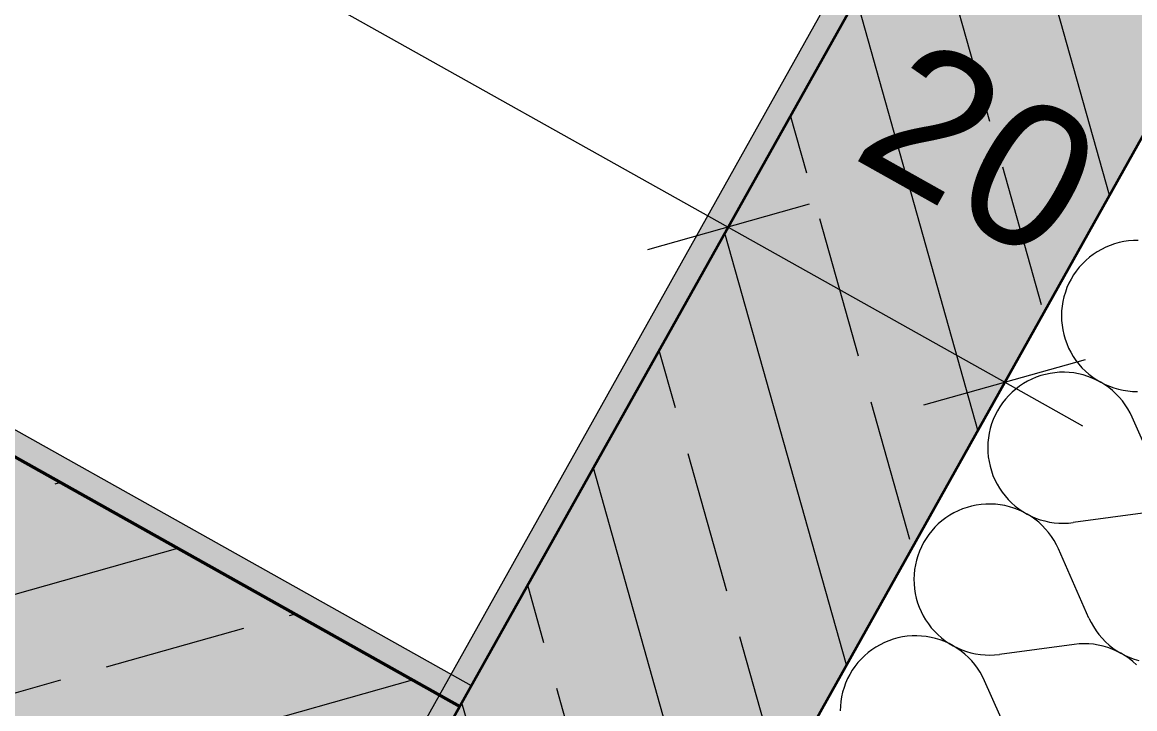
# Model space of a CAD drawing. Header units: metres. Extents: x -27.1 to 50.1, y 105.7 to 163.4.
# Drawn here: x 11.23 to 11.932, y 148.959 to 149.392 of the extents above; entities that cross this region are included whole.
import ezdxf

# ---------------------------------------------------------------- set-up
doc = ezdxf.new("R2010")
doc.units = ezdxf.units.M
doc.header["$MEASUREMENT"] = 0
doc.linetypes.add('Punktlinie', pattern=[0.0035, 0, -0.0035])
doc.linetypes.add('Strichpunktlinie', pattern=[0.00670277762413025, 0.00352777767181396, -0.00176388883590699, 0, -0.0014111111164093])
for name, color, linetype in [('00  Raster', 7, 'Continuous'), ('10  Treppen + Rampen', 7, 'Continuous'), ('10  Wand Massiv', 7, 'Continuous'), ('10  Wand Massiv_Schnittschraffur', 7, 'Continuous'), ('40  Bemaßung 1_ 50 Deckenspiegel', 7, 'Continuous'), ('50  NUF - Raumstempel', 7, 'Continuous')]:
    doc.layers.add(name, color=color, linetype=linetype)
doc.styles.add('ERSTELLTER_STIL_1', font='arial.ttf')
pattern_1 = [(87.60544590150546, (0, 0), (-0.02497817014552484, 0.001044517200055486), [0, -0.025])]

# ---------------------------------------------------------------- blocks, each defined once
blk = doc.blocks.new('*X59', base_point=(-0.1628299149246004, 98.00747370518326))
at = {"layer": '10  Wand Massiv_Schnittschraffur', "color": 98, "linetype": 'Continuous', "lineweight": 13, "ltscale": 1000, "true_color": 0x000100}
for p, q in [((11.91594462777375, 149.2514473568036), (11.91316534061644, 149.2502860672309)), ((11.91879177540824, 149.2524306069863), (11.91594462777375, 149.2514473568036)), ((11.92169539149435, 149.2532318835919), (11.91879177540824, 149.2524306069863)), ((11.92464385806458, 149.2538479805474), (11.92169539149435, 149.2532318835919)), ((11.92762537769536, 149.2542764327217), (11.92464385806458, 149.2538479805474)), ((11.93062802071102, 149.254515525789), (11.92762537769536, 149.2542764327217)), ((11.93363977291685, 149.2545643030887), (11.93062802071102, 149.254515525789)), ((11.90534422369864, 149.2457838753014), (11.90294420855861, 149.2439637220381)), ((11.90785451372139, 149.2474486499336), (11.90534422369864, 149.2457838753014)), ((11.91046503443813, 149.2489513848276), (11.90785451372139, 149.2474486499336)), ((11.91316534061644, 149.2502860672309), (11.91046503443813, 149.2489513848276)), ((11.89649940721196, 149.2376467498508), (11.89463154414848, 149.2352836759733)), ((11.8985129350952, 149.2398870034163), (11.89649940721196, 149.2376467498508)), ((11.90066407125741, 149.2419954729527), (11.8985129350952, 149.2398870034163)), ((11.90294420855861, 149.2439637220381), (11.90066407125741, 149.2419954729527)), ((11.89136209456519, 149.2302273414659), (11.88997358978825, 149.2275543122744)), ((11.89291681961058, 149.2328072369304), (11.8913620945652, 149.2302273414659)), ((11.89463154414848, 149.2352836759733), (11.89291681961058, 149.2328072369304)), ((11.88875686097407, 149.2247988446975), (11.88771677650587, 149.2219719639301)), ((11.88997358978825, 149.2275543122744), (11.88875686097407, 149.2247988446975)), ((11.88618246353637, 149.2161494470396), (11.88569437413808, 149.2131771080088)), ((11.88685749797636, 149.2190849809057), (11.88618246353637, 149.2161494470396)), ((11.88771677650587, 149.2219719639301), (11.88685749797636, 149.2190849809057)), ((11.88539518272795, 149.2101798567557), (11.88528608643259, 149.2071696859013)), ((11.88569437413808, 149.2131771080088), (11.88539518272795, 149.2101798567557)), ((11.88528608643259, 149.2071696859013), (11.88536752176882, 149.2041586397608)), ((11.88536752176882, 149.2041586397608), (11.88563916289701, 149.2011587661515)), ((11.88563916289701, 149.2011587661515), (11.88609992292496, 149.1981820681872)), ((11.88609992292496, 149.1981820681872), (11.88674795825662, 149.1952404562509)), ((11.88674795825662, 149.1952404562509), (11.88758067596884, 149.1923457003396)), ((11.88758067596884, 149.1923457003396), (11.88859474418611, 149.1895093829693)), ((11.88859474418611, 149.1895093829693), (11.8897861054121, 149.1867428528315)), ((11.8897861054121, 149.1867428528315), (11.89114999276455, 149.1840571793844)), ((11.89114999276455, 149.1840571793844), (11.89268094904855, 149.1814631085622)), ((11.89268094904855, 149.1814631085622), (11.89437284859188, 149.1789710197777)), ((11.89437284859188, 149.1789710197777), (11.89621892175512, 149.1765908843929)), ((11.89621892175512, 149.1765908843929), (11.89821178201837, 149.1743322258208)), ((11.89821178201837, 149.1743322258208), (11.90034345553622, 149.1722040814207)), ((11.86661251838856, 149.1672009931971), (11.86391221221025, 149.1658663107938)), ((11.86939180554587, 149.1683622827698), (11.86661251838856, 149.1672009931971)), ((11.87223895318036, 149.1693455329525), (11.86939180554587, 149.1683622827698)), ((11.87514256926647, 149.1701468095581), (11.87223895318036, 149.1693455329525)), ((11.8780910358367, 149.1707629065136), (11.87514256926647, 149.1701468095581)), ((11.88107255546748, 149.1711913586879), (11.8780910358367, 149.1707629065136)), ((11.88407519848314, 149.1714304517552), (11.88107255546748, 149.1711913586879)), ((11.88708695068897, 149.1714792290549), (11.88407519848314, 149.1714304517552)), ((11.89009576144254, 149.1713374954188), (11.88708695068897, 149.1714792290549)), ((11.89308959187073, 149.1710058179527), (11.89009576144254, 149.1713374954188)), ((11.89605646303984, 149.1704855237664), (11.89308959187073, 149.1710058179527)), ((11.8989845038857, 149.1697786946645), (11.89605646303984, 149.1704855237664)), ((11.90186199871229, 149.1688881588162), (11.8989845038857, 149.1697786946645)), ((11.90034345553622, 149.1722040814207), (11.90260541304276, 149.1702149663378)), ((11.90467743406868, 149.1678174794392), (11.90186199871229, 149.1688881588162)), ((11.90260541304276, 149.1702149663378), (11.90498860397896, 149.1683728394323)), ((11.90741954481665, 149.1665709405428), (11.90467743406868, 149.1678174794392)), ((11.90498860397896, 149.1683728394323), (11.90748349270578, 149.1666850714343)), ((11.85639138633073, 149.1608786480043), (11.85411124902953, 149.1589103989189)), ((11.85879140147077, 149.1626988012676), (11.85639138633073, 149.1608786480043)), ((11.86130169149351, 149.1643635758998), (11.85879140147077, 149.1626988012676)), ((11.86391221221025, 149.1658663107938), (11.86130169149351, 149.1643635758998)), ((11.91007735920489, 149.1651535297865), (11.90741954481665, 149.1665709405428)), ((11.90748349270578, 149.1666850714343), (11.91008009665831, 149.1651584154521)), ((11.91264024276926, 149.1635709185235), (11.91007735920489, 149.1651535297865)), ((11.91008009665831, 149.1651584154521), (11.91276802628794, 149.1637989799514)), ((11.9150979408834, 149.1618294391081), (11.91264024276926, 149.1635709185235)), ((11.91276802628794, 149.1637989799514), (11.91553652663323, 149.1626122043144)), ((11.91744061978971, 149.1599360595592), (11.9150979408834, 149.1618294391081)), ((11.91553652663323, 149.1626122043144), (11.91837452035264, 149.1616028370756)), ((11.91965890594614, 149.1578983556792), (11.91744061978971, 149.1599360595592)), ((11.91837452035264, 149.1616028370756), (11.9212706520473, 149.1607749169215)), ((11.9212706520473, 149.1607749169215), (11.9242133336963, 149.1601317565318)), ((11.9242133336963, 149.1601317565318), (11.92719079102276, 149.1596759293238)), ((11.84994658498408, 149.154561675817), (11.84807872192061, 149.1521986019395)), ((11.85196011286733, 149.1568019293825), (11.84994658498408, 149.154561675817)), ((11.85411124902953, 149.1589103989189), (11.85196011286733, 149.1568019293825)), ((11.92174392353175, 149.1557244807422), (11.91965890594614, 149.1578983556792)), ((11.92368732996065, 149.1534231328705), (11.92174392353175, 149.1557244807422)), ((11.92548134926245, 149.1510035202323), (11.92368732996065, 149.1534231328705)), ((11.92719079102276, 149.1596759293238), (11.9301911106051, 149.1594092591565)), ((11.9301911106051, 149.1594092591565), (11.93320228754517, 149.1593328130323)), ((11.84480927233732, 149.1471422674321), (11.84342076756038, 149.1444692382406)), ((11.84636399738271, 149.1497221628966), (11.84480927233732, 149.1471422674321)), ((11.84807872192061, 149.1521986019395), (11.84636399738271, 149.1497221628966)), ((11.92711880319549, 149.1484753241972), (11.92548134926245, 149.1510035202323)), ((11.92859313996845, 149.1458486605998), (11.92711880319549, 149.1484753241972)), ((11.92989846045551, 149.1431340392633), (11.92859313996845, 149.1458486605998)), ((11.84116395427799, 149.1388868898963), (11.84030467574848, 149.1359999068719)), ((11.8422040387462, 149.1417137706637), (11.84116395427799, 149.1388868898963)), ((11.84342076756038, 149.1444692382406), (11.8422040387462, 149.1417137706637)), ((11.94916664340067, 149.099587388162), (11.92989846045551, 149.1431340392633)), ((11.83962964130849, 149.1330643730058), (11.8391415519102, 149.130092033975)), ((11.84030467574848, 149.1359999068719), (11.83962964130849, 149.1330643730058)), ((11.83884236050008, 149.1270947827219), (11.83873326420472, 149.1240846118675)), ((11.8391415519102, 149.130092033975), (11.83884236050008, 149.1270947827219)), ((11.83873326420472, 149.1240846118675), (11.83881469954094, 149.121073565727)), ((11.83881469954094, 149.121073565727), (11.83908634066914, 149.1180736921177)), ((11.83908634066914, 149.1180736921177), (11.83954710069708, 149.1150969941533)), ((11.83954710069708, 149.1150969941533), (11.84019513602875, 149.1121553822171)), ((11.84019513602875, 149.1121553822171), (11.84102785374097, 149.1092606263058)), ((11.84102785374097, 149.1092606263058), (11.84204192195824, 149.1064243089355)), ((11.84204192195824, 149.1064243089355), (11.84323328318423, 149.1036577787977)), ((11.84323328318423, 149.1036577787977), (11.84459717053668, 149.1009721053506)), ((11.84459717053668, 149.1009721053506), (11.84612812682067, 149.0983780345284)), ((11.84612812682067, 149.0983780345284), (11.847820026364, 149.0958859457439)), ((11.847820026364, 149.0958859457439), (11.84966609952725, 149.0935058103591)), ((11.84966609952725, 149.0935058103591), (11.85165895979049, 149.0912471517869)), ((11.85165895979049, 149.0912471517869), (11.85379063330834, 149.0891190073868)), ((11.81735938998238, 149.08278123676), (11.81474886926564, 149.081278501866)), ((11.82005969616069, 149.0841159191633), (11.81735938998238, 149.08278123676)), ((11.82283898331799, 149.085277208736), (11.82005969616069, 149.0841159191633)), ((11.82568613095249, 149.0862604589187), (11.82283898331799, 149.085277208736)), ((11.8285897470386, 149.0870617355243), (11.82568613095249, 149.0862604589187)), ((11.83153821360883, 149.0876778324799), (11.8285897470386, 149.0870617355243)), ((11.83451973323961, 149.0881062846541), (11.83153821360883, 149.0876778324799)), ((11.83752237625527, 149.0883453777214), (11.83451973323961, 149.0881062846541)), ((11.8405341284611, 149.0883941550211), (11.83752237625527, 149.0883453777214)), ((11.84354293921466, 149.0882524213851), (11.8405341284611, 149.0883941550211)), ((11.84653676964286, 149.0879207439189), (11.84354293921466, 149.0882524213851)), ((11.84950364081197, 149.0874004497327), (11.84653676964286, 149.0879207439189)), ((11.85243168165782, 149.0866936206307), (11.84950364081197, 149.0874004497327)), ((11.85530917648442, 149.0858030847824), (11.85243168165782, 149.0866936206307)), ((11.85379063330834, 149.0891190073868), (11.85605259081488, 149.087129892304)), ((11.8581246118408, 149.0847324054054), (11.85530917648442, 149.0858030847824)), ((11.85605259081488, 149.087129892304), (11.85843578175108, 149.0852877653985)), ((11.86086672258877, 149.083485866509), (11.8581246118408, 149.0847324054054)), ((11.85843578175108, 149.0852877653985), (11.86093067047791, 149.0835999974005)), ((11.86352453697701, 149.0820684557527), (11.86086672258877, 149.083485866509)), ((11.86093067047791, 149.0835999974005), (11.86352727443043, 149.0820733414183)), ((11.93985607895508, 149.0829703733553), (11.8926562026732, 149.0766659800363)), ((11.80755842680166, 149.0758253248851), (11.80540729063946, 149.0737168553487)), ((11.80983856410286, 149.0777935739705), (11.80755842680166, 149.0758253248851)), ((11.8122385792429, 149.0796137272338), (11.80983856410286, 149.0777935739705)), ((11.81474886926564, 149.081278501866), (11.8122385792429, 149.0796137272338)), ((11.86608742054138, 149.0804858444897), (11.86352453697701, 149.0820684557527)), ((11.86352727443043, 149.0820733414183), (11.86621520406007, 149.0807139059176)), ((11.86854511865553, 149.0787443650744), (11.86608742054138, 149.0804858444897)), ((11.86621520406007, 149.0807139059176), (11.86898370440535, 149.0795271302806)), ((11.87088779756183, 149.0768509855254), (11.86854511865553, 149.0787443650744)), ((11.86898370440535, 149.0795271302806), (11.87182169812476, 149.0785177630418)), ((11.87310608371826, 149.0748132816454), (11.87088779756183, 149.0768509855254)), ((11.87182169812476, 149.0785177630418), (11.87471782981942, 149.0776898428877)), ((11.87471782981942, 149.0776898428877), (11.87766051146843, 149.077046682498)), ((11.87766051146843, 149.077046682498), (11.88063796879488, 149.07659085529)), ((11.88063796879488, 149.07659085529), (11.88363828837723, 149.0763241851228)), ((11.88363828837723, 149.0763241851228), (11.8866494653173, 149.0762477389985)), ((11.8866494653173, 149.0762477389985), (11.8896594512744, 149.0763618227939)), ((11.8896594512744, 149.0763618227939), (11.8926562026732, 149.0766659800363)), ((11.80152589969274, 149.0691135279057), (11.79981117515484, 149.0666370888628)), ((11.80339376275621, 149.0714766017832), (11.80152589969274, 149.0691135279057)), ((11.80540729063946, 149.0737168553487), (11.80339376275621, 149.0714766017832)), ((11.87519110130387, 149.0726394067084), (11.87310608371826, 149.0748132816454)), ((11.87713450773278, 149.0703380588367), (11.87519110130387, 149.0726394067084)), ((11.87892852703458, 149.0679184461985), (11.87713450773278, 149.0703380588367)), ((11.79825645010944, 149.0640571933983), (11.7968679453325, 149.0613841642068)), ((11.79981117515484, 149.0666370888628), (11.79825645010945, 149.0640571933983)), ((11.88056598096761, 149.0653902501634), (11.87892852703458, 149.0679184461985)), ((11.88204031774057, 149.062763586566), (11.88056598096761, 149.0653902501634)), ((11.88334563822763, 149.0600489652295), (11.88204031774057, 149.062763586566)), ((11.79461113205011, 149.0558018158625), (11.79375185352061, 149.0529148328381)), ((11.79565121651832, 149.0586286966299), (11.79461113205011, 149.0558018158625)), ((11.7968679453325, 149.0613841642068), (11.79565121651832, 149.0586286966299)), ((11.90261382117279, 149.0165023141282), (11.88334563822763, 149.0600489652295)), ((11.79307681908062, 149.049979298972), (11.79258872968233, 149.0470069599413)), ((11.79375185352061, 149.0529148328381), (11.79307681908062, 149.049979298972)), ((11.7922895382722, 149.0440097086881), (11.79218044197684, 149.0409995378337)), ((11.79218044197684, 149.0409995378337), (11.79226187731306, 149.0379884916932)), ((11.79258872968233, 149.0470069599413), (11.7922895382722, 149.0440097086881)), ((11.79226187731306, 149.0379884916932), (11.79253351844126, 149.0349886180839)), ((11.79253351844126, 149.0349886180839), (11.79299427846921, 149.0320119201195)), ((11.79299427846921, 149.0320119201195), (11.79364231380087, 149.0290703081833)), ((11.79364231380087, 149.0290703081833), (11.79447503151309, 149.026175552272)), ((11.79447503151309, 149.026175552272), (11.79548909973036, 149.0233392349017)), ((11.79548909973036, 149.0233392349017), (11.79668046095635, 149.0205727047639)), ((11.79668046095635, 149.0205727047639), (11.79804434830881, 149.0178870313169)), ((11.79804434830881, 149.0178870313169), (11.7995753045928, 149.0152929604946)), ((11.7995753045928, 149.0152929604946), (11.80126720413613, 149.0128008717101)), ((11.80126720413613, 149.0128008717101), (11.80311327729937, 149.0104207363253)), ((11.90261382117279, 149.0165023141282), (11.90393931530004, 149.0137489712425)), ((11.90393931530004, 149.0137489712425), (11.90543867546738, 149.0110863126433)), ((11.80311327729937, 149.0104207363253), (11.80510613756262, 149.0081620777532)), ((11.80510613756262, 149.0081620777532), (11.80723781108047, 149.0060339333531)), ((11.80723781108047, 149.0060339333531), (11.80949976858701, 149.0040448182702)), ((11.90543867546738, 149.0110863126433), (11.90710572733395, 149.0085253031154)), ((11.90710572733395, 149.0085253031154), (11.90893360600718, 149.0060764888547)), ((11.90893360600718, 149.0060764888547), (11.91091478431231, 149.0037499540385)), ((11.7708065677545, 148.9996961627262), (11.76819604703777, 148.9981934278322)), ((11.77350687393282, 149.0010308451295), (11.7708065677545, 148.9996961627262)), ((11.77628616109012, 149.0021921347022), (11.77350687393282, 149.0010308451295)), ((11.77913330872461, 149.0031753848849), (11.77628616109012, 149.0021921347022)), ((11.78203692481072, 149.0039766614905), (11.77913330872461, 149.0031753848849)), ((11.78498539138095, 149.0045927584461), (11.78203692481072, 149.0039766614905)), ((11.78796691101173, 149.0050212106203), (11.78498539138095, 149.0045927584461)), ((11.7909695540274, 149.0052603036876), (11.78796691101173, 149.0050212106203)), ((11.79398130623322, 149.0053090809872), (11.7909695540274, 149.0052603036876)), ((11.79699011698679, 149.0051673473513), (11.79398130623322, 149.0053090809872)), ((11.79998394741498, 149.0048356698851), (11.79699011698679, 149.0051673473513)), ((11.80295081858409, 149.0043153756988), (11.79998394741498, 149.0048356698851)), ((11.80587885942995, 149.0036085465969), (11.80295081858409, 149.0043153756988)), ((11.80875635425655, 149.0027180107486), (11.80587885942995, 149.0036085465969)), ((11.81157178961293, 149.0016473313715), (11.80875635425655, 149.0027180107486)), ((11.80949976858701, 149.0040448182702), (11.8118829595232, 149.0022026913647)), ((11.8143139003609, 149.0004007924752), (11.81157178961293, 149.0016473313715)), ((11.8118829595232, 149.0022026913647), (11.81437784825004, 149.0005149233667)), ((11.81697171474914, 148.9989833817189), (11.8143139003609, 149.0004007924752)), ((11.81437784825004, 149.0005149233667), (11.81697445220256, 148.9989882673844)), ((11.81953459831351, 148.9974007704559), (11.81697171474914, 148.9989833817189)), ((11.81697445220256, 148.9989882673844), (11.81966238183219, 148.9976288318838)), ((11.89330325672721, 148.9998852993215), (11.84610338044532, 148.9935809060025)), ((11.89634356564262, 149.0001924693501), (11.89330325672721, 148.9998852993215)), ((11.89939731600469, 149.0003040061321), (11.89634356564262, 149.0001924693501)), ((11.90245193251893, 149.0002194503607), (11.89939731600469, 149.0003040061321)), ((11.90549483632405, 148.9999391502352), (11.90245193251893, 149.0002194503607)), ((11.90851349679151, 148.999464260027), (11.90549483632405, 148.9999391502352)), ((11.91149548312641, 148.9987967353263), (11.90851349679151, 148.999464260027)), ((11.91091478431231, 149.0037499540385), (11.91304110378921, 149.0015552792996)), ((11.91442851555736, 148.997939324989), (11.91149548312641, 148.9987967353263)), ((11.91304110378921, 149.0015552792996), (11.91530380828872, 148.9995015022729)), ((11.91530380828872, 148.9995015022729), (11.91769358003039, 148.9975970803789)), ((11.76100560457378, 148.9927402508513), (11.75885446841158, 148.9906317813149)), ((11.76328574187498, 148.9947084999367), (11.76100560457378, 148.9927402508513)), ((11.76568575701502, 148.9965286532), (11.76328574187498, 148.9947084999367)), ((11.76819604703777, 148.9981934278322), (11.76568575701502, 148.9965286532)), ((11.82199229642765, 148.9956592910405), (11.81953459831351, 148.9974007704559)), ((11.81966238183219, 148.9976288318838), (11.82243088217747, 148.9964420562468)), ((11.82433497533396, 148.9937659114916), (11.82199229642765, 148.9956592910405)), ((11.82243088217747, 148.9964420562468), (11.82526887589689, 148.995432689008)), ((11.82655326149039, 148.9917282076116), (11.82433497533396, 148.9937659114916)), ((11.82526887589689, 148.995432689008), (11.82816500759155, 148.9946047688539)), ((11.828638279076, 148.9895543326746), (11.82655326149039, 148.9917282076116)), ((11.82816500759155, 148.9946047688539), (11.83110768924055, 148.9939616084642)), ((11.83110768924055, 148.9939616084642), (11.83408514656701, 148.9935057812563)), ((11.83408514656701, 148.9935057812563), (11.83708546614936, 148.9932391110889)), ((11.83708546614936, 148.9932391110889), (11.84009664308942, 148.9931626649646)), ((11.84009664308942, 148.9931626649646), (11.84310662904652, 148.9932767487601)), ((11.84310662904652, 148.9932767487601), (11.84610338044532, 148.9935809060025)), ((11.91730051590437, 148.9968955598169), (11.91442851555736, 148.997939324989)), ((11.92009965731653, 148.9956697380182), (11.91730051590437, 148.9968955598169)), ((11.91769358003039, 148.9975970803789), (11.92020057797293, 148.9958498559961)), ((11.9228144129749, 148.994266907507), (11.92009965731653, 148.9956697380182)), ((11.92020057797293, 148.9958498559961), (11.92281447833944, 148.9942670241663)), ((11.92543360355966, 148.9926928451168), (11.9228144129749, 148.994266907507)), ((11.92281447833944, 148.9942670241663), (11.92552451713058, 148.9928551029652)), ((11.92794644328644, 148.9909540328109), (11.92543360355966, 148.9926928451168)), ((11.92552451713058, 148.9928551029652), (11.92831953445053, 148.9916199066615)), ((11.92831953445053, 148.9916199066615), (11.93118802046327, 148.9905665217734)), ((11.75497307746486, 148.9860284538719), (11.75325835292696, 148.983552014829)), ((11.75684094052833, 148.9883915277494), (11.75497307746486, 148.9860284538719)), ((11.75885446841158, 148.9906317813149), (11.75684094052833, 148.9883915277494)), ((11.8305816855049, 148.9872529848029), (11.828638279076, 148.9895543326746)), ((11.83237570480671, 148.9848333721647), (11.8305816855049, 148.9872529848029)), ((11.83401315873973, 148.9823051761296), (11.83237570480671, 148.9848333721647)), ((11.93034258432198, 148.9890576309903), (11.92794644328644, 148.9909540328109)), ((11.93261215939632, 148.9870114490068), (11.93034258432198, 148.9890576309903)), ((11.93118802046327, 148.9905665217734), (11.93411816278988, 148.989699286123)), ((11.75031512310463, 148.978299090173), (11.74909839429045, 148.9755436225961)), ((11.75170362788157, 148.9809721193645), (11.75031512310463, 148.978299090173)), ((11.75325835292696, 148.983552014829), (11.75170362788157, 148.9809721193645)), ((11.8354874955127, 148.9796785125322), (11.83401315873973, 148.9823051761296)), ((11.83679281599976, 148.9769638911957), (11.8354874955127, 148.9796785125322)), ((11.74805830982224, 148.9727167418287), (11.74719903129273, 148.9698297588043)), ((11.74909839429045, 148.9755436225961), (11.74805830982224, 148.9727167418287)), ((11.85606099894492, 148.9334172400944), (11.83679281599976, 148.9769638911957)), ((11.74603590745445, 148.9639218859074), (11.74573671604433, 148.9609246346543)), ((11.74652399685275, 148.9668942249382), (11.74603590745445, 148.9639218859074)), ((11.74719903129273, 148.9698297588043), (11.74652399685275, 148.9668942249382)), ((11.74573671604433, 148.9609246346543), (11.74562761974896, 148.9579144637999))]:
    blk.add_line(p, q, dxfattribs=at)

msp = doc.modelspace()

# ---------------------------------------------------------------- hatches: boundary and pattern name
at = {"layer": '10  Wand Massiv_Schnittschraffur', "linetype": 'Continuous', "lineweight": 0, "true_color": 0xffffff}
for points in [[(13.66567205102204, 152.8465146308269), (11.06975550120094, 148.2134567751358), (11.08284140036129, 148.206124705635), (13.67875795018237, 152.839182561326)], [(11.25732005583223, 148.1083637789565), (13.85323660565328, 152.7414216346475), (13.67875795018237, 152.839182561326), (11.08284140036129, 148.206124705635)], [(6.720580281953481, 151.6418383047042), (11.50565740824466, 148.9607448905457), (11.51298947774555, 148.973830789706), (6.727912351454382, 151.6549242038645)], [(6.585293224444978, 151.4310720548664), (11.3834562498965, 148.742646571207), (11.50565740824466, 148.9607448905457), (6.70749438279314, 151.6491703742051)]]:
    msp.add_hatch(color=7, dxfattribs=at).paths.add_polyline_path(points)
at = {"layer": '10  Wand Massiv_Schnittschraffur', "linetype": 'Continuous', "lineweight": 13, "true_color": 0x000100}
h = msp.add_hatch(dxfattribs=at)
h.set_pattern_fill('Gips_0001', color=98, style=0, pattern_type=2)
h.set_pattern_definition(pattern_1)
h.paths.add_polyline_path([(13.66567205102204, 152.8465146308269), (11.06975550120094, 148.2134567751358), (11.08284140036129, 148.206124705635), (13.67875795018237, 152.839182561326)])
h = msp.add_hatch(dxfattribs=at)
h.set_pattern_fill('Beton__Stahlbeton_0001', color=98, style=0, pattern_type=2)
h.set_pattern_definition([(105.7379561624048, (0, 0), (0.1155014727871793, 0.03254857575981573), []), (105.7379561624048, (-0.05775073639358967, -0.01627428787990786), (0.1155014727871793, 0.03254857575981573), [0.08999999999999998, -0.03])])
h.paths.add_polyline_path([(11.25732005583223, 148.1083637789565), (13.85323660565328, 152.7414216346475), (13.67875795018237, 152.839182561326), (11.08284140036129, 148.206124705635)])
h = msp.add_hatch(dxfattribs=at)
h.set_pattern_fill('Gips_0001', color=98, style=0, pattern_type=2)
h.set_pattern_definition(pattern_1)
h.paths.add_polyline_path([(6.720580281953481, 151.6418383047042), (11.50565740824466, 148.9607448905457), (11.51298947774555, 148.973830789706), (6.727912351454382, 151.6549242038645)])
h = msp.add_hatch(dxfattribs=at)
h.set_pattern_fill('Beton__Stahlbeton_0001', color=98, style=0, pattern_type=2)
h.set_pattern_definition([(195.7379561624066, (0, 0), (-0.0325485757598193, 0.1155014727871783), []), (195.7379561624066, (0.01627428787990965, -0.05775073639358917), (-0.0325485757598193, 0.1155014727871783), [0.09, -0.03])])
h.paths.add_polyline_path([(6.585293224444978, 151.4310720548664), (11.3834562498965, 148.742646571207), (11.50565740824466, 148.9607448905457), (6.70749438279314, 151.6491703742051)])

# ---------------------------------------------------------------- linework, layer by layer
at = {"layer": '00  Raster', "color": 7, "linetype": 'Strichpunktlinie', "lineweight": 13, "ltscale": 1000}
msp.add_line((15.49388543660482, 146.6115016005087), (-4.115442709070606, 157.598668402603), dxfattribs=at)
at = {"layer": '10  Wand Massiv', "color": 7, "linetype": 'Continuous', "lineweight": 35, "ltscale": 1000}
for p, q in [((13.67875783451567, 152.8391830747915), (11.08284099466485, 148.2061247014703)), ((11.25732025161193, 148.1083634377829), (13.82121634421562, 152.6842728343434))]:
    msp.add_line(p, q, dxfattribs=at)
at = {"layer": '10  Wand Massiv', "color": 7, "linetype": 'Continuous', "lineweight": 50, "ltscale": 1000}
msp.add_line((11.50565702059365, 148.9607449185866), (6.720580272082781, 151.6418381210738), dxfattribs=at)
at = {"layer": '10  Wand Massiv', "color": 7, "linetype": 'Continuous', "lineweight": 13, "ltscale": 1000, "flags": 128}
for points in [[(13.66567205102204, 152.8465146308269), (11.06975550120094, 148.2134567751358)], [(11.51298947774555, 148.973830789706), (6.727912351454354, 151.6549242038645)], [(11.51298947774555, 148.973830789706), (11.50565740824466, 148.9607448905457)]]:
    msp.add_lwpolyline(points, dxfattribs=at)
at = {"layer": '10  Wand Massiv', "color": 7, "linetype": 'Continuous', "lineweight": 25, "ltscale": 1000, "flags": 128}
msp.add_lwpolyline([(11.50565740824466, 148.9607448905457), (11.3834562498965, 148.742646571207)], dxfattribs=at)
at = {"layer": '40  Bemaßung 1_ 50 Deckenspiegel', "color": 7, "linetype": 'Continuous', "lineweight": 13, "ltscale": 1000}
for p, q in [((11.0640265998198, 149.6053028221106), (11.67499702451873, 149.2629742161816)), ((11.64062791536033, 149.2016340043052), (11.70936574461783, 149.324313733685)), ((11.72604254565259, 149.2773583745301), (11.62395180869853, 149.2485889744009)), ((11.67499702451873, 149.2629742161816), (11.8494762814658, 149.1652129524942)), ((11.8151071723074, 149.1038727406178), (11.8838450015649, 149.2265524699976)), ((11.79843037127265, 149.1508280997728), (11.90052110822672, 149.1795974999019)), ((11.8494762814658, 149.1652129524942), (11.89854831209231, 149.1377177429793))]:
    msp.add_line(p, q, dxfattribs=at)
at = {"layer": '50  NUF - Raumstempel', "color": 253, "linetype": 'Punktlinie', "lineweight": 18, "ltscale": 1000, "true_color": 0x9f9f9f, "flags": 128}
msp.add_lwpolyline([(8.228542575970803, 154.3331715653456), (9.554578921882712, 153.590189327146), (11.68321849470691, 152.3975060350671), (11.69055060492741, 152.4105885846084), (13.0078644540725, 151.672493588128), (11.49990357858566, 148.9811628592067), (6.727912351454354, 151.6549242038645)], close=True, dxfattribs=at)

# ---------------------------------------------------------------- block references
at = {"layer": '10  Treppen + Rampen', "color": 7, "linetype": 'Continuous', "lineweight": 13, "ltscale": 1000}
msp.add_blockref('*X59', (-0.1628299149246004, 98.00747370518326), dxfattribs=at)

# ---------------------------------------------------------------- texts
at = {"layer": '40  Bemaßung 1_ 50 Deckenspiegel', "color": 7, "linetype": 'Continuous', "lineweight": 13, "insert": (11.75078886527608, 149.3065217088483), "char_height": 0.08999999761581419, "width": 0.1365947963814735, "attachment_point": 7, "rotation": 330.7379561624049, "style": 'ERSTELLTER_STIL_1'}
msp.add_mtext('\\A1;{\\pql;\\fArial|b0|i0|c0|p38;20}', dxfattribs=at)

doc.saveas('drawing.dxf')
